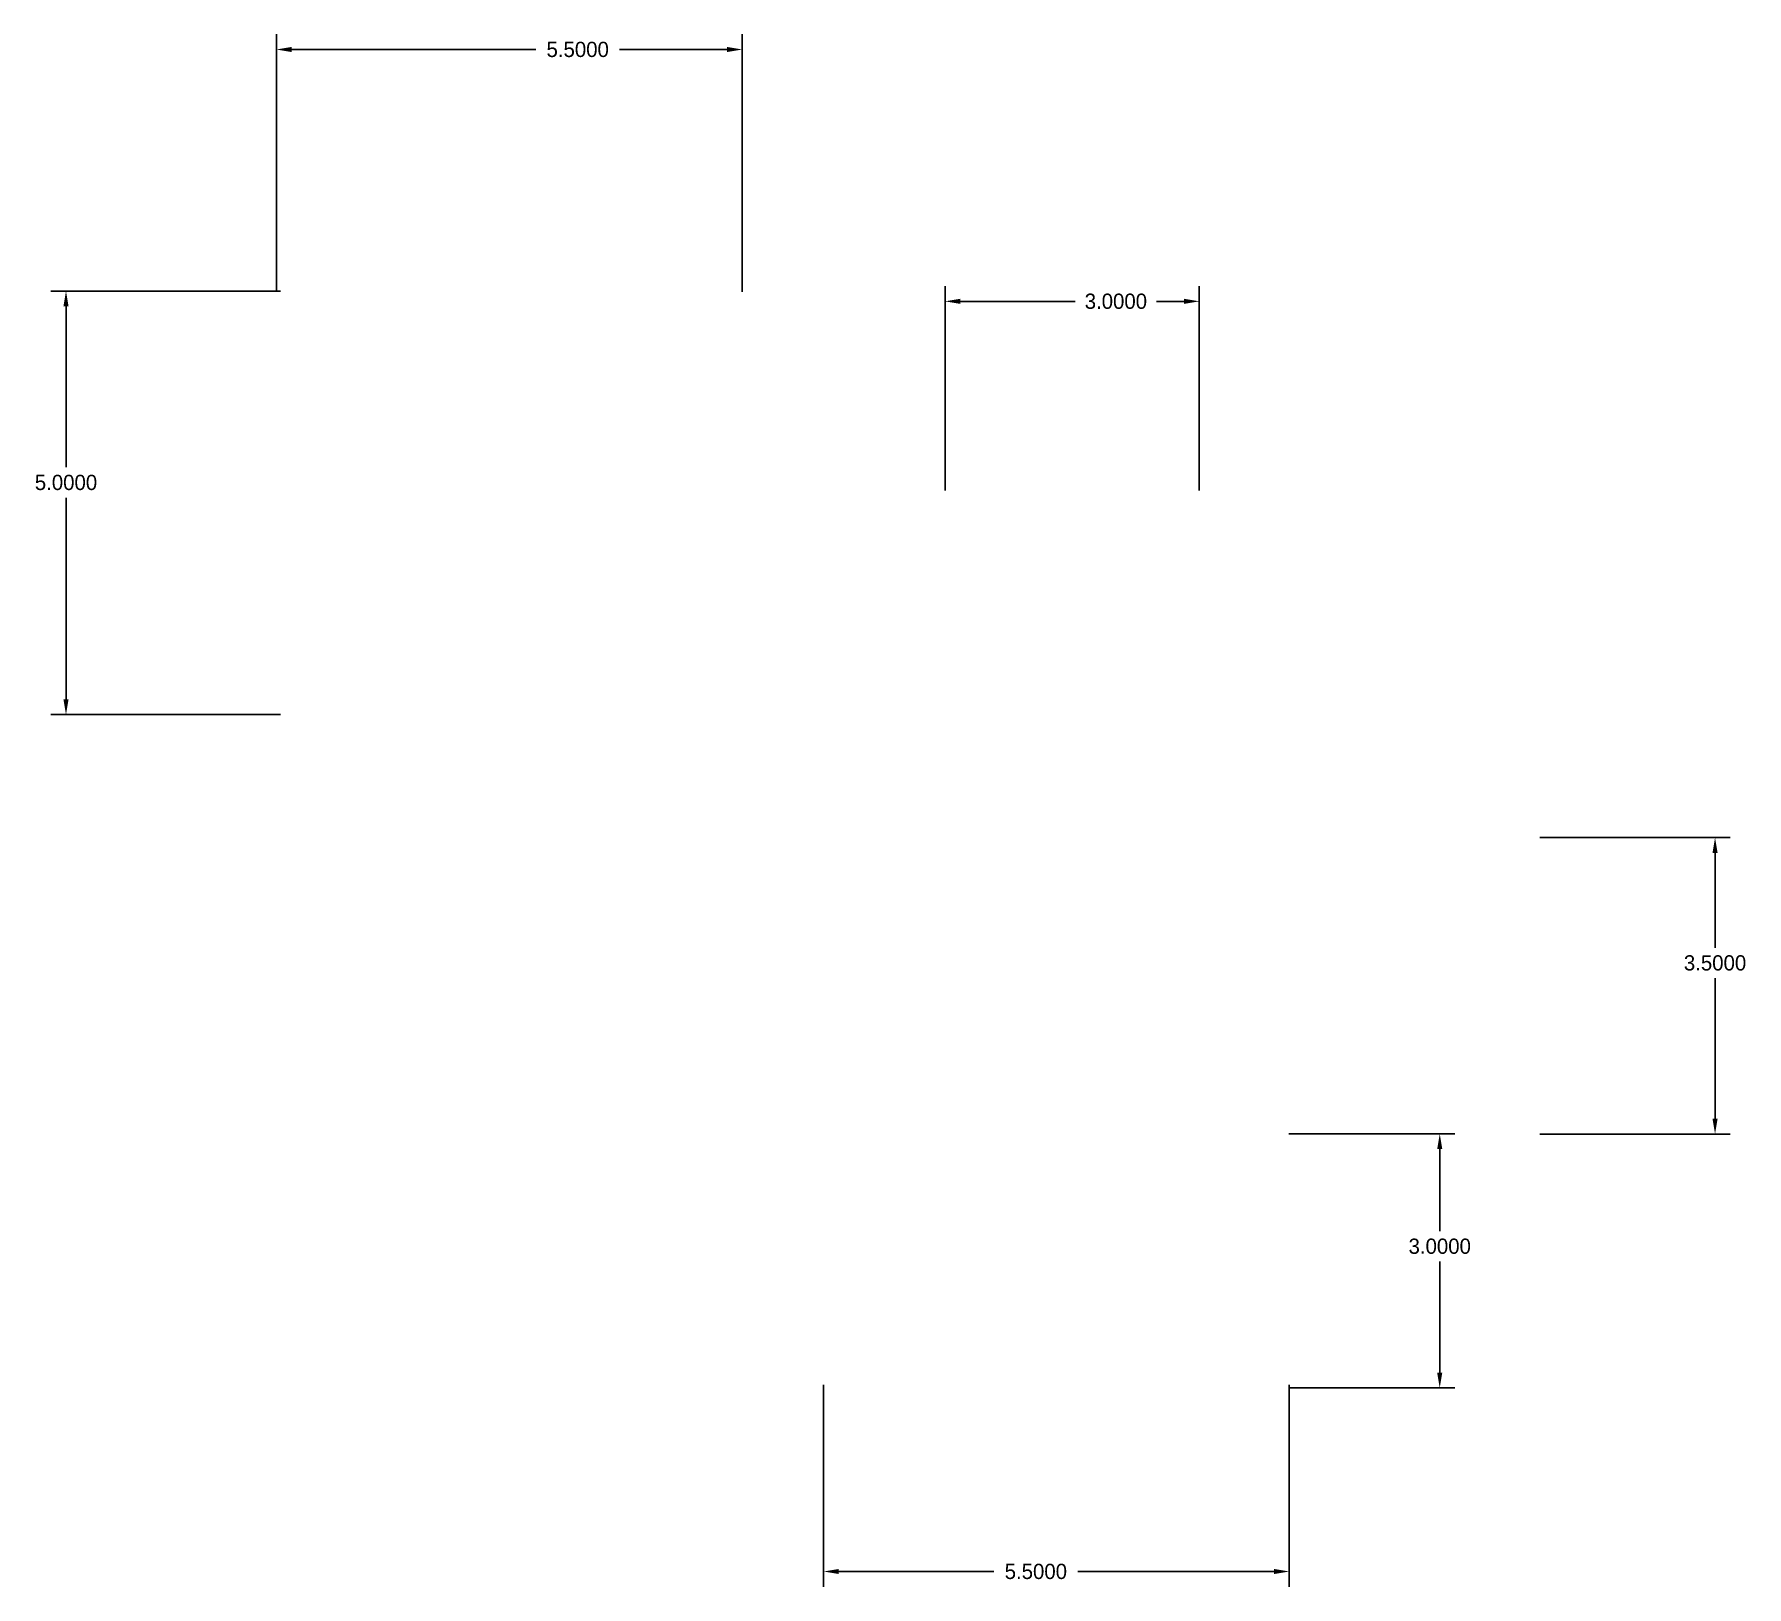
# Model space of a CAD drawing. Header units: inches. Extents: x -6.8 to 13.4, y -0.4 to 18.
import ezdxf

# ---------------------------------------------------------------- set-up
doc = ezdxf.new("R2010")
doc.units = ezdxf.units.IN
doc.header["$MEASUREMENT"] = 0
doc.layers.get('0').update_dxf_attribs({"true_color": 0xe7f0ff})
doc.dimstyles.get("Standard").update_dxf_attribs({"dimtxt": 0.18, "dimasz": 0.18, "dimexe": 0.18, "dimexo": 0.0625, "dimgap": 0.09, "dimtad": 0, "dimtih": 1, "dimtoh": 1, "dimdec": 4, "dimzin": 0, "dimdsep": 46, "dimtxsty": 'Standard', "dimcen": 0.09, "dimadec": 0, "dimazin": 0, "dimtfac": 1, "dimtdec": 4, "dimtofl": 0, "dimtmove": 0, "dimatfit": 3, "dimfxl": 1, "dimtolj": 1, "dimtzin": 0, "dimarcsym": 0})

# ---------------------------------------------------------------- blocks, each defined once
blk = doc.blocks.new('*D1')
at = {"color": 0, "lineweight": -2}
for p, q in [((2.489, 2.014), (2.489, -0.368)), ((7.989, 2.014), (7.989, -0.368)), ((2.669, -0.188), (4.501, -0.188)), ((7.809, -0.188), (5.491, -0.188))]:
    blk.add_line(p, q, dxfattribs=at)
at = {"color": 0}
for points in [[(2.669, -0.158), (2.669, -0.218), (2.489, -0.188)], [(7.809, -0.158), (7.809, -0.218), (7.989, -0.188)]]:
    blk.add_solid(points, dxfattribs=at)
at = {"layer": 'Defpoints', "color": 0}
for p in [(2.489, 2.077, -1.5), (7.989, 2.077, -1.5), (7.989, -0.188)]:
    blk.add_point(p, dxfattribs=at)
at = {"color": 0, "insert": (4.996, -0.188), "char_height": 0.18, "attachment_point": 5}
blk.add_mtext('\\A1;5.5000', dxfattribs=at)
blk = doc.blocks.new('*D2')
at = {"color": 0, "lineweight": -2}
for p, q in [((7.984, 4.979), (9.945, 4.979)), ((9.765, 4.799), (9.765, 3.831)), ((9.765, 2.159), (9.765, 3.471)), ((7.984, 1.979), (9.945, 1.979))]:
    blk.add_line(p, q, dxfattribs=at)
at = {"color": 0}
for points in [[(9.735, 4.799), (9.795, 4.799), (9.765, 4.979)], [(9.735, 2.159), (9.795, 2.159), (9.765, 1.979)]]:
    blk.add_solid(points, dxfattribs=at)
at = {"layer": 'Defpoints', "color": 0}
for p in [(7.921, 4.979, -1.5), (9.765, 4.979), (7.921, 1.979, -1.5)]:
    blk.add_point(p, dxfattribs=at)
at = {"color": 0, "insert": (9.765, 3.651), "char_height": 0.18, "attachment_point": 5}
blk.add_mtext('\\A1;3.0000', dxfattribs=at)
blk = doc.blocks.new('*D3')
at = {"color": 0, "lineweight": -2}
for p, q in [((10.949, 8.476), (13.196, 8.476)), ((13.016, 8.296), (13.016, 7.176)), ((13.016, 5.156), (13.016, 6.816)), ((10.949, 4.976), (13.196, 4.976))]:
    blk.add_line(p, q, dxfattribs=at)
at = {"color": 0}
for points in [[(12.986, 8.296), (13.046, 8.296), (13.016, 8.476)], [(12.986, 5.156), (13.046, 5.156), (13.016, 4.976)]]:
    blk.add_solid(points, dxfattribs=at)
at = {"layer": 'Defpoints', "color": 0}
for p in [(10.887, 8.476, -1.5), (13.016, 8.476), (10.887, 4.976, -1.5)]:
    blk.add_point(p, dxfattribs=at)
at = {"color": 0, "insert": (13.016, 6.996), "char_height": 0.18, "attachment_point": 5}
blk.add_mtext('\\A1;3.5000', dxfattribs=at)
blk = doc.blocks.new('*D4')
at = {"color": 0, "lineweight": -2}
for p, q in [((-3.971, 14.918), (-3.971, 17.96)), ((1.529, 14.918), (1.529, 17.96)), ((-3.791, 17.78), (-0.909, 17.78)), ((1.349, 17.78), (0.081, 17.78))]:
    blk.add_line(p, q, dxfattribs=at)
at = {"color": 0}
for points in [[(-3.791, 17.81), (-3.791, 17.75), (-3.971, 17.78)], [(1.349, 17.81), (1.349, 17.75), (1.529, 17.78)]]:
    blk.add_solid(points, dxfattribs=at)
at = {"layer": 'Defpoints', "color": 0}
for p in [(1.529, 17.78), (-3.971, 14.855, 5), (1.529, 14.855, 5)]:
    blk.add_point(p, dxfattribs=at)
at = {"color": 0, "insert": (-0.414, 17.78), "char_height": 0.18, "attachment_point": 5}
blk.add_mtext('\\A1;5.5000', dxfattribs=at)
blk = doc.blocks.new('*D5')
at = {"color": 0, "lineweight": -2}
for p, q in [((3.925, 12.574), (3.925, 14.987)), ((6.925, 12.574), (6.925, 14.987)), ((4.105, 14.807), (5.461, 14.807)), ((6.745, 14.807), (6.421, 14.807))]:
    blk.add_line(p, q, dxfattribs=at)
at = {"color": 0}
for points in [[(4.105, 14.837), (4.105, 14.777), (3.925, 14.807)], [(6.745, 14.837), (6.745, 14.777), (6.925, 14.807)]]:
    blk.add_solid(points, dxfattribs=at)
at = {"layer": 'Defpoints', "color": 0}
for p in [(6.925, 14.807), (3.925, 12.511, 2.6), (6.925, 12.511, 2.6)]:
    blk.add_point(p, dxfattribs=at)
at = {"color": 0, "insert": (5.941, 14.807), "char_height": 0.18, "attachment_point": 5}
blk.add_mtext('\\A1;3.0000', dxfattribs=at)
blk = doc.blocks.new('*D6')
at = {"color": 0, "lineweight": -2}
for p, q in [((-3.923, 14.928), (-6.636, 14.928)), ((-6.456, 14.748), (-6.456, 12.848)), ((-6.456, 10.108), (-6.456, 12.488)), ((-3.923, 9.928), (-6.636, 9.928))]:
    blk.add_line(p, q, dxfattribs=at)
at = {"color": 0}
for points in [[(-6.486, 14.748), (-6.426, 14.748), (-6.456, 14.928)], [(-6.486, 10.108), (-6.426, 10.108), (-6.456, 9.928)]]:
    blk.add_solid(points, dxfattribs=at)
at = {"layer": 'Defpoints', "color": 0}
for p in [(-6.456, 14.928), (-3.861, 14.928, 5), (-3.861, 9.928, 5)]:
    blk.add_point(p, dxfattribs=at)
at = {"color": 0, "insert": (-6.456, 12.668), "char_height": 0.18, "attachment_point": 5}
blk.add_mtext('\\A1;5.0000', dxfattribs=at)

msp = doc.modelspace()

# ---------------------------------------------------------------- dimensions: what is measured, and where the dimension line sits
for base, p1, p2, angle, picture, middle in [((1.52918, 17.77998), (-3.97082, 14.85519, 5), (1.52918, 14.85519, 5), 0, '*D4', (-0.41397, 17.77998)), ((6.925, 14.80685), (3.925, 12.51139, 2.6), (6.925, 12.51139, 2.6), 0, '*D5', (5.94124, 14.80685)), ((-6.45612, 14.92776), (-3.86052, 9.92776, 5), (-3.86052, 14.92776, 5), 90, '*D6', (-6.45612, 12.66804)), ((13.01551, 8.47614), (10.88694, 4.97614, -1.5), (10.88694, 8.47614, -1.5), 90, '*D3', (13.01551, 6.99633)), ((9.76516, 4.97862), (7.92121, 1.97862, -1.5), (7.92121, 4.97862, -1.5), 90, '*D2', (9.76516, 3.65059)), ((7.98911, -0.18795), (2.48911, 2.07693, -1.5), (7.98911, 2.07693, -1.5), 0, '*D1', (4.99565, -0.18795))]:
    dim = msp.add_linear_dim(base=base, p1=p1, p2=p2, angle=angle, dimstyle='Standard')
    dim.commit()
    dim.dimension.update_dxf_attribs({"geometry": picture, "text_midpoint": middle, "dimtype": 161})

doc.saveas('drawing.dxf')
